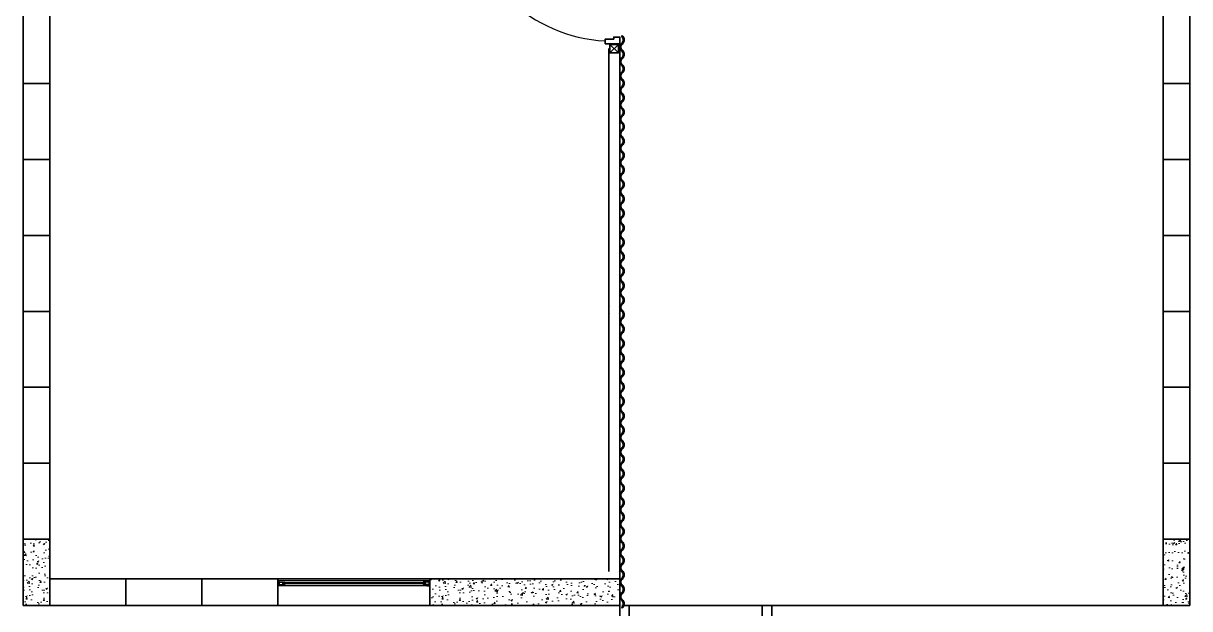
# Model space of a CAD drawing. Header units: millimetres. Extents: x 751.5 to 765.3, y 507.5 to 518.
# Drawn here: x 751.49 to 757.63, y 511 to 514.08 of the extents above; entities that cross this region are included whole.
import ezdxf

# ---------------------------------------------------------------- set-up
doc = ezdxf.new("R2010")
doc.units = ezdxf.units.MM
for name, color, linetype, lineweight in [('A-DOOR-FULL', 4, 'Continuous', 25), ('A-FLOR-LEVL', 7, 'Continuous', 35), ('A-FLOR-PATT', 8, 'Continuous', 18), ('A-GLAZ-FULL', 4, 'Continuous', 25), ('A-WALL-FULL', 7, 'Continuous', 35)]:
    doc.layers.add(name, color=color, linetype=linetype, lineweight=lineweight)

msp = doc.modelspace()

# ---------------------------------------------------------------- hatches: boundary and pattern name
at = {"layer": 'A-FLOR-PATT'}
h = msp.add_hatch(dxfattribs=at)
h.set_pattern_fill('AR-CONC', color=256, scale=0.0005, angle=-1.298436600624032e-13, style=0)
h.set_pattern_definition([(49.99999999999986, (784.9079159789499, 598.1667239618193), (0.09109233449800198, -0.007969542769451752), [0.009524999999999994, -0.104775]), (354.9999999999998, (784.9079159789499, 598.1667239618193), (-0.01762141298783328, 0.09552832144109001), [0.007619999999999998, -0.08381999999999996]), (100.4509999999998, (784.9155069789499, 598.1660598368194), (0.07347125083297981, 0.08755834391014578), [0.008094999999999996, -0.08904499999999996]), (46.18419999999988, (784.9079159789499, 598.1921239618193), (0.1355395204460649, -0.02102116396636388), [0.0142875, -0.1571625]), (96.63559999999981, (784.9192109289498, 598.1903722118193), (0.1187021172331189, 0.1237127779450243), [0.01214249999999999, -0.1335674999999999]), (351.1839999999999, (784.9079159789499, 598.1921239618193), (0.1187023029069672, 0.1237125589302986), [0.01143, -0.12573]), (20.99999999999987, (784.9206159789499, 598.1857739618193), (0.07580743991769152, -0.05113275925838141), [0.009525, -0.104775]), (325.9999999999998, (784.9206159789499, 598.1857739618193), (0.03090101417382374, 0.09209398306115955), [0.007619999999999999, -0.08381999999999998]), (71.45139999999988, (784.9269332289499, 598.1815129118194), (0.1067082453850623, 0.04096142885802849), [0.008094999999999996, -0.08904499999999996]), (37.49999999999987, (784.9079159789499, 598.1667239618193), (0.001544301625296004, 0.04227751943657655), [0, -0.082804, 0, -0.08509, 0, -0.0841375]), (7.49999999999987, (784.9079159789499, 598.1667239618193), (0.03340983125515298, 0.05009028740905969), [0, -0.04851399999999999, 0, -0.08089899999999998, 0, -0.0320675]), (327.4999999999998, (784.8795949789499, 598.1667239618193), (0.06779529758343568, -0.002864371996336886), [0, -0.03174999999999998, 0, -0.09905999999999997, 0, -0.1314449999999999]), (317.4999999999998, (784.8668949789499, 598.1667239618193), (0.07406459069300905, 0.01271324551666634), [0, -0.04127499999999998, 0, -0.06578599999999996, 0, -0.09334499999999996])])
h.paths.add_polyline_path([(751.4933362547006, 511.015820920689), (751.6333362547006, 511.015820920689), (751.6333362547006, 511.365820920689), (751.4933362547006, 511.365820920689)])
h = msp.add_hatch(dxfattribs=at)
h.set_pattern_fill('AR-CONC', color=256, scale=0.0005, angle=-1.298436600624032e-13, style=0)
h.set_pattern_definition([(49.99999999999986, (790.8979159789611, 594.4167239993527), (0.09109233449800198, -0.007969542769451752), [0.009524999999999994, -0.104775]), (354.9999999999998, (790.8979159789611, 594.4167239993527), (-0.01762141298783328, 0.09552832144109001), [0.007619999999999998, -0.08381999999999996]), (100.4509999999998, (790.9055069789611, 594.4160598743528), (0.07347125083297981, 0.08755834391014578), [0.008094999999999996, -0.08904499999999996]), (46.18419999999988, (790.8979159789611, 594.4421239993527), (0.1355395204460649, -0.02102116396636388), [0.0142875, -0.1571625]), (96.63559999999981, (790.9092109289611, 594.4403722493528), (0.1187021172331189, 0.1237127779450243), [0.01214249999999998, -0.1335674999999998]), (351.1839999999999, (790.8979159789611, 594.4421239993527), (0.1187023029069672, 0.1237125589302986), [0.01143, -0.12573]), (20.99999999999987, (790.9106159789611, 594.4357739993527), (0.07580743991769152, -0.05113275925838141), [0.009525, -0.104775]), (325.9999999999998, (790.9106159789611, 594.4357739993527), (0.03090101417382374, 0.09209398306115955), [0.007619999999999999, -0.08381999999999998]), (71.45139999999988, (790.916933228961, 594.4315129493527), (0.1067082453850623, 0.04096142885802849), [0.008094999999999996, -0.08904499999999996]), (37.49999999999987, (790.8979159789611, 594.4167239993527), (0.001544301625296004, 0.04227751943657655), [0, -0.082804, 0, -0.08509, 0, -0.0841375]), (7.49999999999987, (790.8979159789611, 594.4167239993527), (0.03340983125515298, 0.05009028740905969), [0, -0.04851399999999999, 0, -0.08089899999999998, 0, -0.0320675]), (327.4999999999998, (790.8695949789611, 594.4167239993527), (0.06779529758343569, -0.002864371996336882), [0, -0.03174999999999998, 0, -0.09905999999999997, 0, -0.1314449999999999]), (317.4999999999998, (790.8568949789611, 594.4167239993527), (0.07406459069300905, 0.01271324551666634), [0, -0.04127499999999998, 0, -0.06578599999999996, 0, -0.09334499999999996])])
h.paths.add_polyline_path([(757.6333362547118, 511.3658209582223), (757.4933362547118, 511.3658209582223), (757.4933362547118, 511.0158209582223), (757.6333362547118, 511.0158209582223)])
h = msp.add_hatch(dxfattribs=at)
h.set_pattern_fill('AR-CONC', color=256, scale=0.0005, angle=-1.298436600624032e-13, style=0)
h.set_pattern_definition([(49.99999999999986, (787.0979159789534, 598.1667239743306), (0.09109233449800198, -0.007969542769451752), [0.009524999999999994, -0.104775]), (354.9999999999998, (787.0979159789534, 598.1667239743306), (-0.01762141298783328, 0.09552832144109001), [0.007619999999999998, -0.08381999999999996]), (100.4509999999998, (787.1055069789535, 598.1660598493306), (0.07347125083297981, 0.08755834391014578), [0.008094999999999996, -0.08904499999999996]), (46.18419999999988, (787.0979159789534, 598.1921239743306), (0.1355395204460649, -0.02102116396636388), [0.0142875, -0.1571625]), (96.63559999999981, (787.1092109289534, 598.1903722243305), (0.1187021172331189, 0.1237127779450243), [0.01214249999999998, -0.1335674999999997]), (351.1839999999999, (787.0979159789534, 598.1921239743306), (0.1187023029069672, 0.1237125589302986), [0.01143, -0.12573]), (20.99999999999987, (787.1106159789534, 598.1857739743306), (0.07580743991769152, -0.05113275925838141), [0.009525, -0.104775]), (325.9999999999998, (787.1106159789534, 598.1857739743306), (0.03090101417382374, 0.09209398306115955), [0.007619999999999999, -0.08381999999999998]), (71.45139999999988, (787.1169332289535, 598.1815129243306), (0.1067082453850623, 0.04096142885802849), [0.008094999999999996, -0.08904499999999996]), (37.49999999999987, (787.0979159789534, 598.1667239743306), (0.001544301625296004, 0.04227751943657655), [0, -0.082804, 0, -0.08509, 0, -0.0841375]), (7.49999999999987, (787.0979159789534, 598.1667239743306), (0.03340983125515298, 0.05009028740905969), [0, -0.04851399999999999, 0, -0.08089899999999998, 0, -0.0320675]), (327.4999999999998, (787.0695949789534, 598.1667239743306), (0.06779529758343569, -0.002864371996336882), [0, -0.03174999999999998, 0, -0.09905999999999997, 0, -0.1314449999999999]), (317.4999999999998, (787.0568949789534, 598.1667239743306), (0.07406459069300905, 0.01271324551666634), [0, -0.04127499999999998, 0, -0.06578599999999996, 0, -0.09334499999999996])])
h.paths.add_polyline_path([(753.6333362547042, 511.1558209332001), (753.6333362547042, 511.0158209332001), (754.6333362547042, 511.0158209332001), (754.6333362547042, 511.1558209332001)])
for points in [[(752.8500029217206, 511.1220709178716), (752.8500029216893, 511.1195709206867), (752.8333362550226, 511.1195709208952), (752.8333362550226, 511.1458209180738), (752.8500029220178, 511.1458209178717), (752.8500029219864, 511.1433209206866), (752.8358362553198, 511.1433209208639), (752.8358362550539, 511.1220709180488)], [(753.6182308537439, 511.1220709178716), (753.6182308537752, 511.1195709206867), (753.6348975204419, 511.1195709208952), (753.6348975204419, 511.1458209180738), (753.6182308534467, 511.1458209178717), (753.618230853478, 511.1433209206866), (753.6323975201447, 511.1433209208639), (753.6323975204106, 511.1220709180488)]]:
    msp.add_hatch(color=256, dxfattribs=at).paths.add_polyline_path(points)

# ---------------------------------------------------------------- linework, layer by layer
at = {"layer": 'A-DOOR-FULL'}
msp.add_arc((754.5994218419268, 514.7880928219944), 0.798435252500911, 186.6362672820059, 266.9066721979309, dxfattribs=at)
at = {"layer": 'A-FLOR-LEVL'}
for p, q in [((754.6333362547041, 507.5158209206992), (754.6333362547041, 511.0158209206891)), ((755.4433362547094, 511.0158209206891), (754.6433362547093, 511.0158209206891)), ((757.6333362547118, 511.0158209206891), (754.6433362546995, 511.0158209206891)), ((754.683336254704, 507.5158209206992), (754.6833362547042, 511.0158209206891)), ((755.3833362547041, 507.5158209206992), (755.3833362547041, 511.0158209206891)), ((755.433336254704, 507.5158209206992), (755.4333362547042, 511.0158209206891))]:
    msp.add_line(p, q, dxfattribs=at)
at = {"layer": 'A-GLAZ-FULL'}
for p, q in [((753.6348975204419, 511.1458209180738), (752.8333362547042, 511.1458209083509)), ((752.8333362550226, 511.119570920894), (752.8333362547042, 511.1458209083509)), ((753.6348975204419, 511.1195709208952), (752.8333362550226, 511.119570920894)), ((752.8358362549923, 511.1220709080829), (752.8358362547345, 511.1433209207635)), ((752.8419808537666, 511.1433209206867), (752.8358362547345, 511.1433209207635)), ((752.8400558739025, 511.1393625811237), (752.8692225405692, 511.1393625814887)), ((752.8400558739025, 511.1393625811237), (752.8400558740694, 511.1260292477904)), ((752.8400558740694, 511.1260292477904), (752.8692225407361, 511.1260292481554)), ((752.8419808537978, 511.1458209206867), (752.8419808537666, 511.1433209206867)), ((752.8419808535007, 511.1220709206867), (752.8419808534694, 511.1195709206867)), ((753.609064186913, 511.1351959171123), (752.8592225406214, 511.1351959055825)), ((752.859222540684, 511.1301959056914), (752.8592225406214, 511.1351959146969)), ((753.6090641869756, 511.1301959170564), (752.859222540684, 511.1301959055294)), ((752.8692225405692, 511.1393625814887), (752.8692225406214, 511.135195914822)), ((752.869222540684, 511.130195914822), (752.8692225407361, 511.1260292481554)), ((753.6282308535276, 511.1393625874784), (753.5990641868609, 511.1393625871135)), ((753.5990641868609, 511.1393625871135), (753.599064186913, 511.1351959204468)), ((753.5990641869755, 511.1301959204469), (753.5990641870278, 511.1260292537802)), ((753.6282308536945, 511.1260292541451), (753.5990641870278, 511.1260292537802)), ((753.609064186913, 511.135195920572), (753.6090641869756, 511.130195920572)), ((753.6182308534467, 511.1458209206867), (753.618230853478, 511.1433209206867)), ((753.618230853478, 511.1433209206867), (753.6323975201447, 511.1433209208639)), ((753.6182308537439, 511.1220709206867), (753.6182308537752, 511.1195709206867)), ((753.6182308537752, 511.1195709206867), (753.6348975204419, 511.1195709208952)), ((753.6282308535276, 511.1393625874784), (753.6282308536945, 511.1260292541451)), ((753.6323975201447, 511.1433209208639), (753.6323975204106, 511.1220709180488))]:
    msp.add_line(p, q, dxfattribs=at)
at = {"layer": 'A-WALL-FULL'}
for p, q in [((751.4933362547007, 513.7658209206891), (751.4933362547007, 514.165820920689)), ((751.6333362547007, 514.165820920689), (751.6333362547007, 513.7658209206891)), ((757.493336254696, 513.7658209582224), (757.493336254696, 514.1658209582224)), ((757.633336254696, 514.1658209582224), (757.633336254696, 513.7658209582224)), ((754.6424575859606, 514.0153910840106), (754.6456328609365, 514.0192534186449)), ((754.5749587933792, 513.9518209206899), (754.5753374694906, 511.1949769507813)), ((754.5812515389924, 513.9727320651714), (754.6262515389925, 513.9287803801474)), ((754.5812515389924, 513.9277320651713), (754.6262515389925, 513.9727320651714)), ((754.6333362547047, 511.155820898145), (754.6328522783355, 513.9518209206842)), ((751.6333362547007, 513.7658209206891), (751.4933362547007, 513.7658209206891)), ((751.4933362547007, 513.7658209206891), (751.6333362547007, 513.7658209206891)), ((751.4933362547007, 513.365820920689), (751.4933362547007, 513.7658209206891)), ((751.6333362547007, 513.7658209206891), (751.6333362547007, 513.365820920689)), ((757.493336254696, 513.7658209582224), (757.633336254696, 513.7658209582224)), ((757.493336254696, 513.3658209582225), (757.493336254696, 513.7658209582224)), ((757.633336254696, 513.7658209582224), (757.493336254696, 513.7658209582224)), ((757.633336254696, 513.7658209582224), (757.633336254696, 513.3658209582225)), ((751.6333362547007, 513.365820920689), (751.4933362547007, 513.365820920689)), ((751.4933362547007, 513.365820920689), (751.6333362547007, 513.365820920689)), ((751.4933362547007, 512.965820920689), (751.4933362547007, 513.365820920689)), ((751.6333362547007, 513.365820920689), (751.6333362547007, 512.965820920689)), ((757.493336254696, 513.3658209582225), (757.633336254696, 513.3658209582225)), ((757.493336254696, 512.9658209582224), (757.493336254696, 513.3658209582225)), ((757.633336254696, 513.3658209582225), (757.493336254696, 513.3658209582225)), ((757.633336254696, 513.3658209582225), (757.633336254696, 512.9658209582224)), ((751.6333362547007, 512.965820920689), (751.4933362547007, 512.965820920689)), ((751.4933362547007, 512.965820920689), (751.6333362547007, 512.965820920689)), ((751.4933362547007, 512.565820920689), (751.4933362547007, 512.965820920689)), ((751.6333362547007, 512.965820920689), (751.6333362547007, 512.565820920689)), ((754.6424575859606, 512.9485910840106), (754.6456328609365, 512.9524534186448)), ((757.493336254696, 512.9658209582224), (757.633336254696, 512.9658209582224)), ((757.493336254696, 512.5658209582224), (757.493336254696, 512.9658209582224)), ((757.633336254696, 512.9658209582224), (757.493336254696, 512.9658209582224)), ((757.633336254696, 512.9658209582224), (757.633336254696, 512.5658209582224)), ((754.6424575859606, 512.9104910840106), (754.6456328609365, 512.9066287493762)), ((751.6333362547007, 512.565820920689), (751.4933362547007, 512.565820920689)), ((751.4933362547007, 512.565820920689), (751.6333362547007, 512.565820920689)), ((751.4933362547007, 512.1658209206889), (751.4933362547007, 512.565820920689)), ((751.6333362547007, 512.565820920689), (751.6333362547007, 512.1658209206889)), ((757.493336254696, 512.5658209582224), (757.633336254696, 512.5658209582224)), ((757.493336254696, 512.1658209582224), (757.493336254696, 512.5658209582224)), ((757.633336254696, 512.5658209582224), (757.493336254696, 512.5658209582224)), ((757.633336254696, 512.5658209582224), (757.633336254696, 512.1658209582224)), ((751.6333362547007, 512.1658209206889), (751.4933362547007, 512.1658209206889)), ((751.4933362547007, 512.1658209206889), (751.6333362547007, 512.1658209206889)), ((751.4933362547007, 511.765820920689), (751.4933362547007, 512.1658209206889)), ((751.6333362547007, 512.1658209206889), (751.6333362547007, 511.765820920689)), ((757.633336254696, 512.1658209582224), (757.493336254696, 512.1658209582224)), ((757.493336254696, 512.1658209582224), (757.633336254696, 512.1658209582224)), ((757.493336254696, 511.7658209582224), (757.493336254696, 512.1658209582224)), ((757.633336254696, 512.1658209582224), (757.633336254696, 511.7658209582224)), ((754.6424575859606, 512.1103910840104), (754.6456328609365, 512.1142534186447)), ((754.6424575859606, 511.8436910840104), (754.6456328609365, 511.8398287493761)), ((751.6333362547007, 511.765820920689), (751.4933362547007, 511.765820920689)), ((751.4933362547007, 511.765820920689), (751.6333362547007, 511.765820920689)), ((751.4933362547007, 511.365820920689), (751.4933362547007, 511.765820920689)), ((751.6333362547007, 511.765820920689), (751.6333362547007, 511.365820920689)), ((757.493336254696, 511.7658209582224), (757.633336254696, 511.7658209582224)), ((757.493336254696, 511.3658209582224), (757.493336254696, 511.7658209582224)), ((757.633336254696, 511.7658209582224), (757.493336254696, 511.7658209582224)), ((757.633336254696, 511.7658209582224), (757.633336254696, 511.3658209582224)), ((751.6333362547007, 511.365820920689), (751.4933362547007, 511.365820920689)), ((757.633336254696, 511.3658209582224), (757.493336254696, 511.3658209582224)), ((752.0333362547042, 511.1558209206889), (751.6333362547042, 511.1558209206889)), ((751.6333362547042, 511.1558209206889), (751.6333362547042, 511.0158209206889)), ((752.0333362547042, 511.0158209206889), (752.0333362547042, 511.1558209206889)), ((752.4333362547043, 511.1558209206888), (752.0333362547043, 511.1558209206888)), ((752.0333362547043, 511.1558209206888), (752.0333362547043, 511.0158209206888)), ((752.8333362547042, 511.1558209206889), (752.4333362547042, 511.1558209206889)), ((752.4333362547042, 511.1558209206889), (752.4333362547042, 511.0158209206889)), ((752.4333362547043, 511.0158209206888), (752.4333362547043, 511.1558209206888)), ((752.8333362547053, 511.1558209206868), (753.6333362547106, 511.1558209152358)), ((752.8333362547042, 511.0158209206889), (752.8333362547042, 511.1558209206889)), ((757.6333362547118, 511.1558209582224), (757.6333362547118, 511.0158209582224)), ((751.6333362547042, 511.0158209206889), (752.0333362547042, 511.0158209206889)), ((752.0333362547043, 511.0158209206888), (752.4333362547043, 511.0158209206888)), ((752.4333362547042, 511.0158209206889), (752.8333362547042, 511.0158209206889)), ((753.6333362547106, 511.0158209206867), (752.8333362547042, 511.0158209206867)), ((754.6424575859606, 511.0054910840103), (754.6456328609365, 511.001628749376))]:
    msp.add_line(p, q, dxfattribs=at)
for points in [[(754.6013362546996, 513.9758209206854), (754.6013362546996, 513.9758209206854), (754.5563362546995, 513.9758209206854), (754.5563362546997, 514.0008209206853), (754.6013362546996, 514.0008209206853)], [(754.6013362546996, 514.0008209206853), (754.6013362546996, 514.0108209206853), (754.6333362546997, 514.0108209206853), (754.6333362546997, 513.9758209206854), (754.6013362546996, 513.9758209206854)]]:
    msp.add_lwpolyline(points, dxfattribs=at)
at = {"layer": 'A-WALL-FULL', "const_width": 0.0009999999999999996}
for points in [[(754.6268522783345, 513.9378209206797), (754.6328522783344, 513.9378209206797), (754.6328522783344, 513.9758209206797), (754.6268522783345, 513.9758209206797), (754.6249077455204, 513.9738447603219), (754.5938522783345, 513.9738447603219), (754.5827968111485, 513.9738447603218), (754.5808522783344, 513.9758209206797), (754.5748522783344, 513.9758209206797), (754.5748522783344, 513.9378209206797), (754.5808522783344, 513.9378209206797)], [(754.6271481314349, 512.5543989357355), (754.633148131435, 512.5543989357355), (754.633148131435, 512.5923989357356), (754.6271481314349, 512.5923989357356), (754.6252035986209, 512.5904227753778), (754.5941481314348, 512.5904227753778), (754.5830926642489, 512.5904227753778), (754.5811481314349, 512.5923989357356), (754.5751481314348, 512.5923989357356), (754.575148131435, 512.5543989357355), (754.5811481314349, 512.5543989357355)], [(754.626852278338, 511.1949769507812), (754.632852278338, 511.1949769507812), (754.632852278338, 511.1569769507813), (754.626852278338, 511.1569769507813), (754.624907745524, 511.1589531111391), (754.593852278338, 511.1589531111391), (754.582796811152, 511.1589531111391), (754.5808522783379, 511.1569769507813), (754.574852278338, 511.1569769507813), (754.574852278338, 511.1949769507813), (754.5808522783379, 511.1949769507812)]]:
    msp.add_lwpolyline(points, dxfattribs=at)
at = {"layer": 'A-WALL-FULL'}
for points in [[(754.6262515389925, 513.9727320651714), (754.5812515389924, 513.9727320651714), (754.5812515389924, 513.9277320651713), (754.6262515389925, 513.9277320651713)], [(751.4933362547006, 511.365820920689), (751.6333362547006, 511.365820920689), (751.6333362547006, 511.015820920689), (751.4933362547006, 511.015820920689)], [(757.4933362547118, 511.3658209582223), (757.6333362547118, 511.3658209582223), (757.6333362547118, 511.0158209582223), (757.4933362547118, 511.0158209582223)], [(753.6333362547042, 511.1558209332001), (754.6333362547042, 511.1558209332001), (754.6333362547042, 511.0158209332001), (753.6333362547042, 511.0158209332001)]]:
    msp.add_lwpolyline(points, close=True, dxfattribs=at)
for centre, radius, start, end in [((754.6267963359606, 513.9963410840106), 0.02466124999998701, 309.424063476319, 50.57593652368095), ((754.6267963359606, 513.9963410840106), 0.02966124999998701, 309.424063476319, 50.57593652368095), ((754.6581188359606, 513.9582410840106), 0.02466124999998701, 129.424063476319, 230.5759365236809), ((754.6581188359606, 513.9582410840106), 0.01966124999998701, 129.424063476319, 230.5759365236809), ((754.6267963359606, 513.9201410840107), 0.02466124999998701, 309.424063476319, 50.57593652368095), ((754.6267963359606, 513.9201410840107), 0.02966124999998701, 309.424063476319, 50.57593652368095), ((754.6581188359606, 513.8820410840106), 0.02466124999998701, 129.424063476319, 230.5759365236809), ((754.6581188359606, 513.8820410840106), 0.01966124999998701, 129.424063476319, 230.5759365236809), ((754.6267963359606, 513.8439410840106), 0.02466124999998701, 309.424063476319, 50.57593652368095), ((754.6267963359606, 513.8439410840106), 0.02966124999998701, 309.424063476319, 50.57593652368095), ((754.6581188359606, 513.8058410840106), 0.02466124999998701, 129.424063476319, 230.5759365236809), ((754.6581188359606, 513.8058410840106), 0.01966124999998701, 129.424063476319, 230.5759365236809), ((754.6581188359606, 513.7296410840106), 0.02466124999998701, 129.424063476319, 230.5759365236809), ((754.6581188359606, 513.7296410840106), 0.01966124999998701, 129.424063476319, 230.5759365236809), ((754.6267963359606, 513.7677410840106), 0.02466124999998701, 309.424063476319, 50.57593652368095), ((754.6267963359606, 513.7677410840106), 0.02966124999998701, 309.424063476319, 50.57593652368095), ((754.6581188359606, 513.6534410840106), 0.02466124999998701, 129.424063476319, 230.5759365236809), ((754.6267963359606, 513.6915410840106), 0.02466124999998701, 309.424063476319, 50.57593652368095), ((754.6267963359606, 513.6915410840106), 0.02966124999998701, 309.424063476319, 50.57593652368095), ((754.6581188359606, 513.6534410840106), 0.01966124999998701, 129.424063476319, 230.5759365236809), ((754.6267963359606, 513.6153410840107), 0.02466124999998701, 309.424063476319, 50.57593652368095), ((754.6267963359606, 513.6153410840107), 0.02966124999998701, 309.424063476319, 50.57593652368095), ((754.6581188359606, 513.5772410840106), 0.02466124999998701, 129.424063476319, 230.5759365236809), ((754.6581188359606, 513.5772410840106), 0.01966124999998701, 129.424063476319, 230.5759365236809), ((754.6267963359606, 513.5391410840106), 0.02466124999998701, 309.424063476319, 50.57593652368095), ((754.6267963359606, 513.5391410840106), 0.02966124999998701, 309.424063476319, 50.57593652368095), ((754.6581188359606, 513.5010410840106), 0.02466124999998701, 129.424063476319, 230.5759365236809), ((754.6581188359606, 513.5010410840106), 0.01966124999998701, 129.424063476319, 230.5759365236809), ((754.6581188359606, 513.4248410840106), 0.02466124999998701, 129.424063476319, 230.5759365236809), ((754.6581188359606, 513.4248410840106), 0.01966124999998701, 129.424063476319, 230.5759365236809), ((754.6267963359606, 513.4629410840106), 0.02466124999998701, 309.424063476319, 50.57593652368095), ((754.6267963359606, 513.4629410840106), 0.02966124999998701, 309.424063476319, 50.57593652368095), ((754.6581188359606, 513.3486410840105), 0.02466124999998701, 129.424063476319, 230.5759365236809), ((754.6267963359606, 513.3867410840105), 0.02466124999998701, 309.424063476319, 50.57593652368095), ((754.6267963359606, 513.3867410840105), 0.02966124999998701, 309.424063476319, 50.57593652368095), ((754.6581188359606, 513.3486410840105), 0.01966124999998701, 129.424063476319, 230.5759365236809), ((754.6267963359606, 513.3105410840105), 0.02466124999998701, 309.424063476319, 50.57593652368095), ((754.6267963359606, 513.3105410840105), 0.02966124999998701, 309.424063476319, 50.57593652368095), ((754.6581188359606, 513.2724410840106), 0.02466124999998701, 129.424063476319, 230.5759365236809), ((754.6581188359606, 513.2724410840106), 0.01966124999998701, 129.424063476319, 230.5759365236809), ((754.6267963359606, 513.2343410840106), 0.02466124999998701, 309.424063476319, 50.57593652368095), ((754.6267963359606, 513.2343410840106), 0.02966124999998701, 309.424063476319, 50.57593652368095), ((754.6581188359606, 513.1962410840106), 0.02466124999998701, 129.424063476319, 230.5759365236809), ((754.6581188359606, 513.1962410840106), 0.01966124999998701, 129.424063476319, 230.5759365236809), ((754.6581188359606, 513.1200410840105), 0.02466124999998701, 129.424063476319, 230.5759365236809), ((754.6581188359606, 513.1200410840105), 0.01966124999998701, 129.424063476319, 230.5759365236809), ((754.6267963359606, 513.1581410840106), 0.02466124999998701, 309.424063476319, 50.57593652368095), ((754.6267963359606, 513.1581410840106), 0.02966124999998701, 309.424063476319, 50.57593652368095), ((754.6581188359606, 513.0438410840105), 0.02466124999998701, 129.424063476319, 230.5759365236809), ((754.6581188359606, 513.0438410840105), 0.01966124999998701, 129.424063476319, 230.5759365236809), ((754.6267963359606, 513.0819410840105), 0.02466124999998701, 309.424063476319, 50.57593652368095), ((754.6267963359606, 513.0819410840105), 0.02966124999998701, 309.424063476319, 50.57593652368095), ((754.6267963359606, 513.0057410840105), 0.02466124999998701, 309.424063476319, 50.57593652368095), ((754.6267963359606, 513.0057410840105), 0.02966124999998701, 309.424063476319, 50.57593652368095), ((754.6581188359606, 512.9676410840106), 0.02466124999998701, 129.424063476319, 230.5759365236809), ((754.6581188359606, 512.9676410840106), 0.01966124999998701, 129.424063476319, 230.5759365236809), ((754.6267963359606, 512.9295410840106), 0.02466124999998701, 309.424063476319, 50.57593652368095), ((754.6267963359606, 512.9295410840106), 0.02466124999998701, 309.424063476319, 50.57593652368095), ((754.6267963359606, 512.9295410840106), 0.02966124999998701, 309.424063476319, 50.57593652368095), ((754.6267963359606, 512.9295410840106), 0.02966124999998701, 309.424063476319, 50.57593652368095), ((754.6581188359606, 512.8914410840105), 0.02466124999998701, 129.424063476319, 230.5759365236809), ((754.6581188359606, 512.8914410840105), 0.01966124999998701, 129.424063476319, 230.5759365236809), ((754.6267963359606, 512.8533410840105), 0.02966124999998701, 309.424063476319, 50.57593652368095), ((754.6581188359606, 512.8152410840105), 0.02466124999998701, 129.424063476319, 230.5759365236809), ((754.6581188359606, 512.8152410840105), 0.01966124999998701, 129.424063476319, 230.5759365236809), ((754.6267963359606, 512.8533410840105), 0.02466124999998701, 309.424063476319, 50.57593652368095), ((754.6581188359606, 512.7390410840105), 0.02466124999998701, 129.424063476319, 230.5759365236809), ((754.6581188359606, 512.7390410840105), 0.01966124999998701, 129.424063476319, 230.5759365236809), ((754.6267963359606, 512.7771410840105), 0.02466124999998701, 309.424063476319, 50.57593652368095), ((754.6267963359606, 512.7771410840105), 0.02966124999998701, 309.424063476319, 50.57593652368095), ((754.6267963359606, 512.7009410840105), 0.02466124999998701, 309.424063476319, 50.57593652368095), ((754.6267963359606, 512.7009410840105), 0.02966124999998701, 309.424063476319, 50.57593652368095), ((754.6581188359606, 512.6628410840106), 0.02466124999998701, 129.424063476319, 230.5759365236809), ((754.6581188359606, 512.6628410840106), 0.01966124999998701, 129.424063476319, 230.5759365236809), ((754.6267963359606, 512.6247410840105), 0.02466124999998701, 309.424063476319, 50.57593652368095), ((754.6267963359606, 512.6247410840105), 0.02966124999998701, 309.424063476319, 50.57593652368095), ((754.6581188359606, 512.5866410840105), 0.02466124999998701, 129.424063476319, 230.5759365236809), ((754.6581188359606, 512.5866410840105), 0.01966124999998701, 129.424063476319, 230.5759365236809), ((754.6267963359606, 512.5485410840105), 0.02466124999998701, 309.424063476319, 50.57593652368095), ((754.6267963359606, 512.5485410840105), 0.02966124999998701, 309.424063476319, 50.57593652368095), ((754.6581188359606, 512.5104410840105), 0.02466124999998701, 129.424063476319, 230.5759365236809), ((754.6581188359606, 512.5104410840105), 0.01966124999998701, 129.424063476319, 230.5759365236809), ((754.6581188359606, 512.4342410840104), 0.02466124999998701, 129.424063476319, 230.5759365236809), ((754.6581188359606, 512.4342410840104), 0.01966124999998701, 129.424063476319, 230.5759365236809), ((754.6267963359606, 512.4723410840105), 0.02466124999998701, 309.424063476319, 50.57593652368095), ((754.6267963359606, 512.4723410840105), 0.02966124999998701, 309.424063476319, 50.57593652368095), ((754.6267963359606, 512.3961410840104), 0.02466124999998701, 309.424063476319, 50.57593652368095), ((754.6267963359606, 512.3961410840104), 0.02966124999998701, 309.424063476319, 50.57593652368095), ((754.6581188359606, 512.3580410840104), 0.02466124999998701, 129.424063476319, 230.5759365236809), ((754.6581188359606, 512.3580410840104), 0.01966124999998701, 129.424063476319, 230.5759365236809), ((754.6267963359606, 512.3199410840105), 0.02466124999998701, 309.424063476319, 50.57593652368095), ((754.6267963359606, 512.3199410840105), 0.02966124999998701, 309.424063476319, 50.57593652368095), ((754.6581188359606, 512.2818410840105), 0.02466124999998701, 129.424063476319, 230.5759365236809), ((754.6581188359606, 512.2818410840105), 0.01966124999998701, 129.424063476319, 230.5759365236809), ((754.6267963359606, 512.2437410840105), 0.02466124999998701, 309.424063476319, 50.57593652368095), ((754.6267963359606, 512.2437410840105), 0.02966124999998701, 309.424063476319, 50.57593652368095), ((754.6581188359606, 512.2056410840105), 0.02466124999998701, 129.424063476319, 230.5759365236809), ((754.6581188359606, 512.2056410840105), 0.01966124999998701, 129.424063476319, 230.5759365236809), ((754.6581188359606, 512.1294410840104), 0.02466124999998701, 129.424063476319, 230.5759365236809), ((754.6581188359606, 512.1294410840104), 0.01966124999998701, 129.424063476319, 230.5759365236809), ((754.6267963359606, 512.1675410840105), 0.02466124999998701, 309.424063476319, 50.57593652368095), ((754.6267963359606, 512.1675410840105), 0.02966124999998701, 309.424063476319, 50.57593652368095), ((754.6267963359606, 512.0913410840104), 0.02466124999998701, 309.424063476319, 50.57593652368095), ((754.6267963359606, 512.0913410840104), 0.02466124999998701, 309.424063476319, 50.57593652368095), ((754.6267963359606, 512.0913410840104), 0.02966124999998701, 309.424063476319, 50.57593652368095), ((754.6267963359606, 512.0913410840104), 0.02966124999998701, 309.424063476319, 50.57593652368095), ((754.6581188359606, 512.0532410840104), 0.02466124999998701, 129.424063476319, 230.5759365236809), ((754.6581188359606, 512.0532410840104), 0.02466124999998701, 129.424063476319, 230.5759365236809), ((754.6581188359606, 512.0532410840104), 0.01966124999998701, 129.424063476319, 230.5759365236809), ((754.6581188359606, 512.0532410840104), 0.01966124999998701, 129.424063476319, 230.5759365236809), ((754.6267963359606, 512.0151410840105), 0.02466124999998701, 309.424063476319, 50.57593652368095), ((754.6267963359606, 512.0151410840105), 0.02466124999998701, 309.424063476319, 50.57593652368095), ((754.6267963359606, 512.0151410840105), 0.02966124999998701, 309.424063476319, 50.57593652368095), ((754.6267963359606, 512.0151410840105), 0.02966124999998701, 309.424063476319, 50.57593652368095), ((754.6581188359606, 511.9770410840104), 0.02466124999998701, 129.424063476319, 230.5759365236809), ((754.6581188359606, 511.9770410840105), 0.02466124999998701, 129.424063476319, 230.5759365236809), ((754.6581188359606, 511.9770410840104), 0.01966124999998701, 129.424063476319, 230.5759365236809), ((754.6581188359606, 511.9770410840105), 0.01966124999998701, 129.424063476319, 230.5759365236809), ((754.6267963359606, 511.9389410840104), 0.02466124999998701, 309.424063476319, 50.57593652368095), ((754.6267963359606, 511.9389410840104), 0.02466124999998701, 309.424063476319, 50.57593652368095), ((754.6267963359606, 511.9389410840104), 0.02966124999998701, 309.424063476319, 50.57593652368095), ((754.6267963359606, 511.9389410840104), 0.02966124999998701, 309.424063476319, 50.57593652368095), ((754.6581188359606, 511.9008410840104), 0.02466124999998701, 129.424063476319, 230.5759365236809), ((754.6581188359606, 511.9008410840104), 0.02466124999998701, 129.424063476319, 230.5759365236809), ((754.6581188359606, 511.9008410840104), 0.01966124999998701, 129.424063476319, 230.5759365236809), ((754.6581188359606, 511.9008410840104), 0.01966124999998701, 129.424063476319, 230.5759365236809), ((754.6581188359606, 511.8246410840104), 0.02466124999998701, 129.424063476319, 230.5759365236809), ((754.6581188359606, 511.8246410840104), 0.01966124999998701, 129.424063476319, 230.5759365236809), ((754.6267963359606, 511.8627410840104), 0.02466124999998701, 309.424063476319, 50.57593652368095), ((754.6267963359606, 511.8627410840104), 0.02466124999998701, 309.424063476319, 50.57593652368095), ((754.6267963359606, 511.8627410840104), 0.02966124999998701, 309.424063476319, 50.57593652368095), ((754.6267963359606, 511.8627410840104), 0.02966124999998701, 309.424063476319, 50.57593652368095), ((754.6267963359606, 511.7865410840104), 0.02466124999998701, 309.424063476319, 50.57593652368095), ((754.6267963359606, 511.7865410840104), 0.02966124999998701, 309.424063476319, 50.57593652368095), ((754.6581188359606, 511.7484410840104), 0.02466124999998701, 129.424063476319, 230.5759365236809), ((754.6581188359606, 511.7484410840104), 0.01966124999998701, 129.424063476319, 230.5759365236809), ((754.6267963359606, 511.7103410840104), 0.02466124999998701, 309.424063476319, 50.57593652368095), ((754.6267963359606, 511.7103410840104), 0.02966124999998701, 309.424063476319, 50.57593652368095), ((754.6581188359606, 511.6722410840104), 0.02466124999998701, 129.424063476319, 230.5759365236809), ((754.6581188359606, 511.6722410840104), 0.01966124999998701, 129.424063476319, 230.5759365236809), ((754.6267963359606, 511.6341410840104), 0.02466124999998701, 309.424063476319, 50.57593652368095), ((754.6267963359606, 511.6341410840104), 0.02966124999998701, 309.424063476319, 50.57593652368095), ((754.6581188359606, 511.5960410840104), 0.02466124999998701, 129.424063476319, 230.5759365236809), ((754.6581188359606, 511.5960410840104), 0.01966124999998701, 129.424063476319, 230.5759365236809), ((754.6581188359606, 511.5198410840104), 0.02466124999998701, 129.424063476319, 230.5759365236809), ((754.6581188359606, 511.5198410840104), 0.01966124999998701, 129.424063476319, 230.5759365236809), ((754.6267963359606, 511.5579410840104), 0.02466124999998701, 309.424063476319, 50.57593652368095), ((754.6267963359606, 511.5579410840104), 0.02966124999998701, 309.424063476319, 50.57593652368095), ((754.6581188359606, 511.4436410840103), 0.02466124999998701, 129.424063476319, 230.5759365236809), ((754.6267963359606, 511.4817410840104), 0.02466124999998701, 309.424063476319, 50.57593652368095), ((754.6267963359606, 511.4817410840104), 0.02966124999998701, 309.424063476319, 50.57593652368095), ((754.6581188359606, 511.4436410840103), 0.01966124999998701, 129.424063476319, 230.5759365236809), ((754.6267963359606, 511.4055410840103), 0.02466124999998701, 309.424063476319, 50.57593652368095), ((754.6267963359606, 511.4055410840103), 0.02966124999998701, 309.424063476319, 50.57593652368095), ((754.6581188359606, 511.3674410840104), 0.02466124999998701, 129.424063476319, 230.5759365236809), ((754.6581188359606, 511.3674410840104), 0.01966124999998701, 129.424063476319, 230.5759365236809), ((754.6267963359606, 511.3293410840104), 0.02466124999998701, 309.424063476319, 50.57593652368095), ((754.6267963359606, 511.3293410840104), 0.02966124999998701, 309.424063476319, 50.57593652368095), ((754.6581188359606, 511.2912410840104), 0.02466124999998701, 129.424063476319, 230.5759365236809), ((754.6581188359606, 511.2912410840104), 0.01966124999998701, 129.424063476319, 230.5759365236809), ((754.6581188359606, 511.2150410840104), 0.02466124999998701, 129.424063476319, 230.5759365236809), ((754.6581188359606, 511.2150410840104), 0.01966124999998701, 129.424063476319, 230.5759365236809), ((754.6267963359606, 511.2531410840103), 0.02466124999998701, 309.424063476319, 50.57593652368095), ((754.6267963359606, 511.2531410840103), 0.02966124999998701, 309.424063476319, 50.57593652368095), ((754.6581188359606, 511.1388410840103), 0.02466124999998701, 129.424063476319, 230.5759365236809), ((754.6267963359606, 511.1769410840103), 0.02466124999998701, 309.424063476319, 50.57593652368095), ((754.6267963359606, 511.1769410840103), 0.02966124999998701, 309.424063476319, 50.57593652368095), ((754.6581188359606, 511.1388410840103), 0.01966124999998701, 129.424063476319, 230.5759365236809), ((754.6267963359606, 511.1007410840103), 0.02466124999998701, 309.424063476319, 50.57593652368095), ((754.6267963359606, 511.1007410840103), 0.02966124999998701, 309.424063476319, 50.57593652368095), ((754.6581188359606, 511.0626410840104), 0.02466124999998701, 129.424063476319, 230.5759365236809), ((754.6581188359606, 511.0626410840104), 0.01966124999998701, 129.424063476319, 230.5759365236809), ((754.6267963359606, 511.0245410840103), 0.02466124999998701, 309.424063476319, 50.57593652368095), ((754.6267963359606, 511.0245410840103), 0.02966124999998701, 309.424063476319, 50.57593652368095)]:
    msp.add_arc(centre, radius, start, end, dxfattribs=at)

doc.saveas('drawing.dxf')
